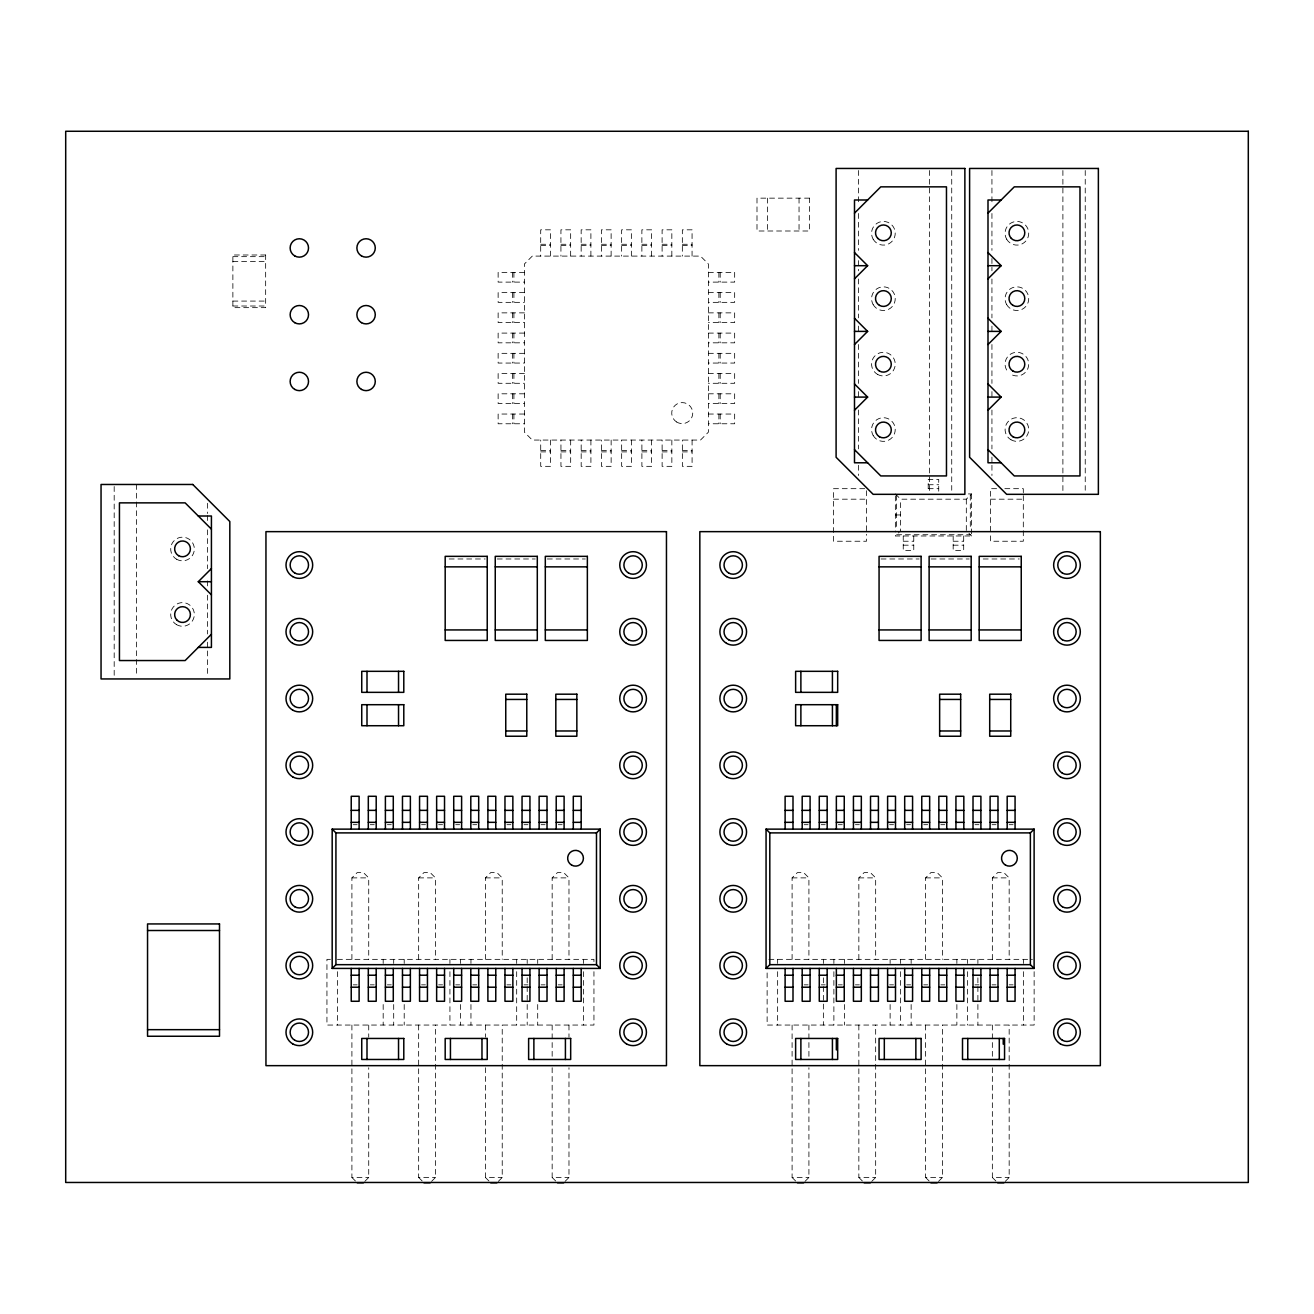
<?xml version="1.0" encoding="UTF-8"?>
<svg xmlns="http://www.w3.org/2000/svg" width="1314" height="1314" viewBox="0 0 1314 1314"><rect width="100%" height="100%" fill="white"/><g stroke="black" fill="none" stroke-linecap="round" stroke-linejoin="round"><path stroke-width="0.75" stroke-dasharray="5 3.75" d="M351.906 959.351L351.906 877.883L357.162 872.627L363.469 872.627L368.725 877.883L368.725 959.351M418.657 959.351L418.657 877.883L423.913 872.627L430.22 872.627L435.476 877.883L435.476 959.351M485.408 959.351L485.408 877.883L490.664 872.627L496.971 872.627L502.227 877.883L502.227 959.351M552.159 959.351L552.159 877.883L557.415 872.627L563.722 872.627L568.978 877.883L568.978 959.351M895.36 493.933L900.616 499.189L966.316 499.189L971.572 493.933L967.465 493.933M364.783 1181.417L368.725 1177.475L368.725 1067.724M431.534 1181.417L435.476 1177.475L435.476 1025.051M792.096 959.351L792.096 877.883L797.352 872.627L803.659 872.627L808.915 877.883L808.915 959.351M498.285 1181.417L502.227 1177.475L502.227 1025.051M858.847 959.351L858.847 877.883L864.103 872.627L870.41 872.627L875.666 877.883L875.666 959.351M565.036 1181.417L568.978 1177.475L568.978 1067.724M925.598 959.351L925.598 877.883L930.854 872.627L937.161 872.627L942.417 877.883L942.417 959.351M992.349 959.351L992.349 877.883L997.605 872.627L1003.912 872.627L1009.168 877.883L1009.168 959.351M804.973 1181.417L808.915 1177.475L808.915 1067.724M871.724 1181.417L875.666 1177.475L875.666 1025.051M938.475 1181.417L942.417 1177.475L942.417 1025.051M1005.226 1181.417L1009.168 1177.475L1009.168 1025.051M540.695 244.273L550.418 244.273M560.93 244.273L570.654 244.273M581.166 244.273L590.889 244.273M601.401 244.273L611.125 244.273M621.637 244.273L631.361 244.273M641.873 244.273L651.596 244.273M662.108 244.273L671.832 244.273M682.344 244.273L692.067 244.273M540.695 245.587L550.418 245.587M560.93 245.587L570.654 245.587M581.166 245.587L590.889 245.587M601.401 245.587L611.125 245.587M621.637 245.587L631.361 245.587M641.873 245.587L651.596 245.587M662.108 245.587L671.832 245.587M682.344 245.587L692.067 245.587M232.874 256.657L265.658 256.657M232.874 261.585L265.658 261.585M524.417 272.392L498.137 272.392L498.137 282.116L524.417 282.116M708.377 272.392L734.657 272.392L734.657 282.116L708.377 282.116M524.417 292.628L498.137 292.628L498.137 302.351L524.417 302.351M708.377 292.628L734.657 292.628L734.657 302.351L708.377 302.351M232.874 301.087L265.658 301.087M232.874 306.014L265.658 306.014M524.417 312.863L498.137 312.863L498.137 322.587L524.417 322.587M708.377 312.863L734.657 312.863L734.657 322.587L708.377 322.587M524.417 333.099L498.137 333.099L498.137 342.823L524.417 342.823M708.377 333.099L734.657 333.099L734.657 342.823L708.377 342.823M524.417 353.335L498.137 353.335L498.137 363.058L524.417 363.058M708.377 353.335L734.657 353.335L734.657 363.058L708.377 363.058M524.417 373.57L498.137 373.57L498.137 383.294L524.417 383.294M708.377 373.57L734.657 373.57L734.657 383.294L708.377 383.294M524.417 393.806L498.137 393.806L498.137 403.529L524.417 403.529M708.377 393.806L734.657 393.806L734.657 403.529L708.377 403.529M524.417 414.041L498.137 414.041L498.137 423.765L524.417 423.765M708.377 414.041L734.657 414.041L734.657 423.765L708.377 423.765M540.711 450.571L550.435 450.571M560.947 450.571L570.67 450.571M581.182 450.571L590.906 450.571M601.418 450.571L611.141 450.571M621.653 450.571L631.377 450.571M641.889 450.571L651.613 450.571M662.125 450.571L671.848 450.571M682.36 450.571L692.084 450.571M540.711 451.885L550.435 451.885M560.947 451.885L570.67 451.885M581.182 451.885L590.906 451.885M601.418 451.885L611.141 451.885M621.653 451.885L631.377 451.885M641.889 451.885L651.613 451.885M662.125 451.885L671.848 451.885M682.36 451.885L692.084 451.885M928.21 484.735L938.722 484.735M928.21 488.677L938.722 488.677M996.62 488.677L990.46 488.677L990.46 530.725M1004.832 488.677L1023.31 488.677L1023.31 493.933M833.602 499.189L866.452 499.189M990.46 499.189L1023.31 499.189M895.36 514.957L900.616 514.957M896.624 534.732L970.307 534.732M971.572 493.933L971.572 535.981L895.36 535.981L900.616 530.725L900.616 499.189M903.244 541.237L913.756 541.237M953.176 541.237L963.688 541.237M903.244 545.179L913.756 545.179M953.176 545.179L963.688 545.179M449.191 558.976L485.227 558.976M497.25 558.976L535.291 558.976M547.314 558.976L585.354 558.976M881.07 558.976L919.11 558.976M931.133 558.976L969.174 558.976M983.201 558.976L1019.237 558.976M353.203 824.699L357.145 824.699M370.285 824.699L374.227 824.699M387.367 824.699L391.309 824.699M421.531 824.699L425.473 824.699M438.613 824.699L442.555 824.699M455.695 824.699L459.637 824.699M472.777 824.699L476.719 824.699M506.941 824.699L510.883 824.699M524.023 824.699L527.965 824.699M541.105 824.699L545.047 824.699M558.187 824.699L562.129 824.699M804.168 824.699L808.11 824.699M821.25 824.699L825.192 824.699M838.332 824.699L842.274 824.699M855.414 824.699L859.356 824.699M889.578 824.699L893.52 824.699M906.66 824.699L910.602 824.699M923.742 824.699L927.684 824.699M940.824 824.699L944.766 824.699M974.988 824.699L978.93 824.699M992.07 824.699L996.012 824.699M1009.152 824.699L1013.094 824.699M351.906 877.883L368.725 877.883M418.657 877.883L435.476 877.883M485.408 877.883L502.227 877.883M552.159 877.883L568.978 877.883M792.096 877.883L808.915 877.883M858.847 877.883L875.666 877.883M925.598 877.883L942.417 877.883M992.349 877.883L1009.168 877.883M330.438 959.351L326.94 959.351L326.94 1025.051L593.944 1025.051L593.944 971.67M337.452 959.351L593.944 959.351L593.944 963.458M768.871 959.351L1032.377 959.351M353.203 984.843L357.145 984.843M370.285 984.843L374.227 984.843M387.367 984.843L391.309 984.843M421.531 984.843L425.473 984.843M438.613 984.843L442.555 984.843M455.695 984.843L459.637 984.843M472.777 984.843L476.719 984.843M506.941 984.843L510.883 984.843M524.023 984.843L527.965 984.843M541.105 984.843L545.047 984.843M558.187 984.843L562.129 984.843M804.168 984.843L808.11 984.843M821.25 984.843L825.192 984.843M838.332 984.843L842.274 984.843M855.414 984.843L859.356 984.843M889.578 984.843L893.52 984.843M906.66 984.843L910.602 984.843M923.742 984.843L927.684 984.843M940.824 984.843L944.766 984.843M974.988 984.843L978.93 984.843M992.07 984.843L996.012 984.843M1009.152 984.843L1013.094 984.843M351.906 1025.051L351.906 1177.475L368.725 1177.475M418.657 1025.051L418.657 1177.475L435.476 1177.475M485.408 1067.724L485.408 1177.475L502.227 1177.475M552.159 1067.724L552.159 1177.475L568.978 1177.475M792.096 1025.051L792.096 1177.475L808.915 1177.475M858.847 1025.051L858.847 1177.475L875.666 1177.475M925.598 1025.051L925.598 1177.475L942.417 1177.475M992.349 1067.724L992.349 1177.475L1009.168 1177.475M968.944 533.353L971.572 535.981M992.349 1177.475L996.291 1181.417M925.598 1177.475L929.54 1181.417M858.847 1177.475L862.789 1181.417M792.096 1177.475L796.038 1181.417M552.159 1177.475L556.101 1181.417M485.408 1177.475L489.35 1181.417M418.657 1177.475L422.599 1181.417M351.906 1177.475L355.848 1181.417M1085.233 170.508L1085.233 490.237M1062.895 170.508L1062.895 494.327M1034.134 971.67L1034.134 1025.051L767.13 1025.051L767.13 971.67M1023.622 959.351L1023.622 963.458M1023.622 971.67L1023.622 1025.051M1023.31 495.69L1023.31 528.754M1023.31 530.725L1023.31 541.237L990.46 541.237L990.46 534.24M992.349 1025.051L992.349 1057.556M991.939 170.508L991.939 205.312M991.939 213.492L991.939 250.35M991.939 258.53L991.939 270.815M991.939 278.995L991.939 317.889M991.939 326.086L991.939 332.228M991.939 344.514L991.939 383.409M991.939 391.588L991.939 397.731M991.939 410.017L991.939 448.912M991.939 457.091L991.939 463.234M991.939 465.287L991.939 475.52M977.895 959.351L977.895 963.458M977.895 977.83L977.895 1002.467M977.895 1004.52L977.895 1025.051M970.307 495.197L970.307 528.803M967.383 959.351L967.383 963.458M967.383 971.67L967.383 1025.051M966.316 499.189L966.316 530.725M963.688 535.981L963.688 550.435L953.176 550.435L953.176 535.981M956.871 959.351L956.871 963.458M956.871 1004.52L956.871 1025.051M951.73 170.508L951.73 490.237M938.722 491.19L938.722 479.479L928.21 479.479L928.21 491.19M929.392 170.508L929.392 494.327M913.756 535.981L913.756 550.435L903.244 550.435L903.244 535.981M911.144 959.351L911.144 963.458M911.144 1004.52L911.144 1025.051M900.632 959.351L900.632 963.458M900.632 971.67L900.632 1025.051M896.624 495.197L896.624 528.803M895.36 495.936L895.36 531.989M890.12 959.351L890.12 963.458M890.12 1004.52L890.12 1025.051M866.452 530.725L866.452 488.677L833.602 488.677L833.602 541.237L866.452 541.237L866.452 534.24M858.436 170.508L858.436 205.312M858.436 213.492L858.436 250.35M858.436 260.583L858.436 270.815M858.436 278.995L858.436 317.889M858.436 326.086L858.436 332.228M858.436 344.514L858.436 383.409M858.436 391.588L858.436 397.731M858.436 410.017L858.436 448.912M858.436 465.287L858.436 475.52M844.393 959.351L844.393 963.458M844.393 1004.52L844.393 1025.051M833.881 959.351L833.881 963.458M833.881 971.67L833.881 1025.051M823.369 959.351L823.369 963.458M823.369 977.83L823.369 1025.051M808.915 1025.051L808.915 1057.556M799.043 198.151L799.043 231.001M777.642 959.351L777.642 963.458M777.642 971.67L777.642 1025.051M767.507 198.151L767.507 231.001M720.203 272.392L720.203 282.116M720.203 292.628L720.203 302.351M720.203 312.863L720.203 322.587M720.203 333.099L720.203 342.823M720.203 353.335L720.203 363.058M720.203 373.57L720.203 383.294M720.203 393.806L720.203 403.529M720.203 414.041L720.203 423.765M718.889 272.392L718.889 282.116M718.889 292.628L718.889 302.351M718.889 312.863L718.889 322.587M718.889 333.099L718.889 342.823M718.889 353.335L718.889 363.058M718.889 373.57L718.889 383.294M718.889 393.806L718.889 403.529M718.889 414.041L718.889 423.765M692.067 256.099L692.067 229.819L682.344 229.819L682.344 256.099M692.084 440.059L692.084 466.339L682.36 466.339L682.36 440.059M671.832 256.099L671.832 229.819L662.108 229.819L662.108 256.099M671.848 440.059L671.848 466.339L662.125 466.339L662.125 440.059M651.596 256.099L651.596 229.819L641.873 229.819L641.873 256.099M651.613 440.059L651.613 466.339L641.889 466.339L641.889 440.059M631.361 256.099L631.361 229.819L621.637 229.819L621.637 256.099M631.377 440.059L631.377 466.339L621.653 466.339L621.653 440.059M611.125 256.099L611.125 229.819L601.401 229.819L601.401 256.099M611.141 440.059L611.141 466.339L601.418 466.339L601.418 440.059M590.889 256.099L590.889 229.819L581.166 229.819L581.166 256.099M590.906 440.059L590.906 466.339L581.182 466.339L581.182 440.059M583.432 959.351L583.432 963.458M583.432 971.67L583.432 1025.051M570.67 440.059L570.67 466.339L560.947 466.339L560.947 440.059M570.654 256.099L570.654 229.819L560.93 229.819L560.93 256.099M568.978 1025.051L568.978 1037.239M552.159 1025.051L552.159 1057.556M550.435 440.059L550.435 466.339L540.711 466.339L540.711 440.059M550.418 256.099L550.418 229.819L540.695 229.819L540.695 256.099M537.705 959.351L537.705 963.458M537.705 1004.52L537.705 1025.051M527.193 959.351L527.193 963.458M527.193 977.83L527.193 1002.467M527.193 1004.52L527.193 1025.051M516.681 959.351L516.681 963.458M516.681 971.67L516.681 1025.051M513.905 272.392L513.905 282.116M513.905 292.628L513.905 302.351M513.905 312.863L513.905 322.587M513.905 333.099L513.905 342.823M513.905 353.335L513.905 363.058M513.905 373.57L513.905 383.294M513.905 393.806L513.905 403.529M513.905 414.041L513.905 423.765M512.591 272.392L512.591 282.116M512.591 292.628L512.591 302.351M512.591 312.863L512.591 322.587M512.591 333.099L512.591 342.823M512.591 353.335L512.591 363.058M512.591 373.57L512.591 383.294M512.591 393.806L512.591 403.529M512.591 414.041L512.591 423.765M485.408 1025.051L485.408 1037.239M470.954 959.351L470.954 963.458M470.954 1004.52L470.954 1025.051M460.442 959.351L460.442 963.458M460.442 1004.52L460.442 1025.051M449.93 959.351L449.93 963.458M449.93 971.67L449.93 1025.051M404.203 959.351L404.203 963.458M404.203 1004.52L404.203 1025.051M393.691 959.351L393.691 963.458M393.691 1004.52L393.691 1025.051M383.179 959.351L383.179 963.458M383.179 1004.52L383.179 1025.051M368.725 1025.051L368.725 1037.239M337.452 971.67L337.452 1025.051M207.481 503.278L207.481 513.495M207.481 515.531L207.481 521.658M207.481 529.838L207.481 568.65M207.481 580.903L207.481 587.029M207.481 595.209L207.481 634.005M207.481 642.185L207.481 676.907M136.525 484.472L136.525 676.907M114.187 486.525L114.187 676.907M1006.655 370.022A11.826 11.826 0 0 1 1014.851 352.464A11.826 11.826 0 0 1 1028.55 366.163A11.826 11.826 0 0 1 1010.992 374.359M532.301 256.099L524.417 263.983L524.417 432.175L532.301 440.059L700.493 440.059L708.377 432.175L708.377 263.983L700.493 256.099L532.301 256.099M809.555 198.151L756.995 198.151L756.995 231.001L809.555 231.001L809.555 198.151M265.658 254.998L232.874 254.998L232.874 307.657L265.658 307.657L265.658 254.998M1006.655 304.585A11.826 11.826 0 0 0 1027.154 304.585A11.826 11.826 0 0 0 1016.905 286.846A11.826 11.826 0 0 0 1006.655 304.585M877.489 374.359A11.826 11.826 0 0 0 895.228 364.109A11.826 11.826 0 0 0 877.489 353.877A11.826 11.826 0 0 0 877.489 374.359M873.153 435.443A11.826 11.826 0 0 0 893.651 435.443A11.826 11.826 0 0 0 883.402 417.704A11.826 11.826 0 0 0 873.153 435.443M873.153 304.585A11.826 11.826 0 0 0 893.651 304.585A11.826 11.826 0 0 0 883.402 286.846A11.826 11.826 0 0 0 873.153 304.585M873.153 239.181A11.826 11.826 0 0 0 893.651 239.181A11.826 11.826 0 0 0 883.402 221.442A11.826 11.826 0 0 0 873.153 239.181M176.602 559.238A11.826 11.826 0 0 0 194.341 548.989A11.826 11.826 0 0 0 176.602 538.756A11.826 11.826 0 0 0 176.602 559.238M176.602 624.676A11.826 11.826 0 0 0 194.341 614.426A11.826 11.826 0 0 0 176.602 604.194A11.826 11.826 0 0 0 176.602 624.676M1010.992 439.763A11.826 11.826 0 0 0 1028.731 429.53A11.826 11.826 0 0 0 1010.992 419.281A11.826 11.826 0 0 0 1010.992 439.763M1006.655 239.181A11.826 11.826 0 0 0 1027.154 239.181A11.826 11.826 0 0 0 1016.905 221.442A11.826 11.826 0 0 0 1006.655 239.181M676.595 421.975A10.512 10.512 0 0 0 692.724 413.532A10.512 10.512 0 0 0 677.351 403.792A10.512 10.512 0 0 0 676.595 421.975"/><path stroke-width="1.5" d="M211.423 594.848L198.283 581.708L211.423 568.568M211.423 634.268L185.143 660.548L119.443 660.548L119.443 502.868L185.143 502.868L211.423 529.148M854.494 213.131L880.774 186.851L946.474 186.851L946.474 475.931L880.774 475.931L854.494 449.651M854.494 278.831L867.634 265.691L854.494 252.551M854.494 344.531L867.634 331.391L854.494 318.251M987.997 213.131L1014.277 186.851L1079.977 186.851L1079.977 475.931L1014.277 475.931L987.997 449.651M854.494 410.231L867.634 397.091L854.494 383.951M987.997 278.831L1001.137 265.691L987.997 252.551M332.179 968.418L335.924 964.673L596.49 964.673L600.235 968.418L600.235 829.134L332.179 829.134L332.179 968.418L600.235 968.418M987.997 344.531L1001.137 331.391L987.997 318.251M987.997 410.231L1001.137 397.091L987.997 383.951M332.179 829.134L335.924 832.895L596.49 832.895L600.235 829.134M766.062 968.418L769.807 964.673L1030.373 964.673L1034.118 968.418L1034.118 829.134L766.062 829.134L766.062 968.418L1034.118 968.418M766.062 829.134L769.807 832.895L1030.373 832.895L1034.118 829.134M867.634 199.991L854.494 199.991L854.494 462.791L867.634 462.791M1001.137 199.991L987.997 199.991L987.997 462.791L1001.137 462.791M854.494 265.691L867.634 265.691M987.997 265.691L1001.137 265.691M854.494 331.391L867.634 331.391M987.997 331.391L1001.137 331.391M854.494 397.091L867.634 397.091M987.997 397.091L1001.137 397.091M198.283 516.008L211.423 516.008L211.423 647.408L198.283 647.408M445.183 566.86L487.231 566.86M495.247 566.86L537.295 566.86M545.31 566.86L587.358 566.86M879.066 566.86L921.114 566.86M929.129 566.86L971.177 566.86M979.193 566.86L1021.241 566.86M198.283 581.708L211.423 581.708M445.183 629.932L487.231 629.932M495.247 629.932L537.295 629.932M545.31 629.932L587.358 629.932M879.066 629.932L921.114 629.932M929.129 629.932L971.177 629.932M979.193 629.932L1021.241 629.932M505.759 699.442L526.783 699.442M555.822 699.442L576.846 699.442M939.641 699.442L960.665 699.442M989.705 699.442L1010.729 699.442M505.759 730.978L526.783 730.978M555.822 730.978L576.846 730.978M939.641 730.978L960.665 730.978M989.705 730.978L1010.729 730.978M351.232 810.36L359.116 810.36M368.314 810.36L376.198 810.36M385.396 810.36L393.28 810.36M402.478 810.36L410.362 810.36M419.56 810.36L427.444 810.36M436.642 810.36L444.526 810.36M453.724 810.36L461.608 810.36M470.806 810.36L478.69 810.36M487.888 810.36L495.772 810.36M504.97 810.36L512.854 810.36M522.052 810.36L529.936 810.36M539.134 810.36L547.018 810.36M556.216 810.36L564.1 810.36M573.298 810.36L581.182 810.36M785.115 810.36L792.999 810.36M802.197 810.36L810.081 810.36M819.279 810.36L827.163 810.36M836.361 810.36L844.245 810.36M853.443 810.36L861.327 810.36M870.525 810.36L878.409 810.36M887.607 810.36L895.491 810.36M904.689 810.36L912.573 810.36M921.771 810.36L929.655 810.36M938.853 810.36L946.737 810.36M955.935 810.36L963.819 810.36M973.017 810.36L980.901 810.36M990.099 810.36L997.983 810.36M1007.181 810.36L1015.065 810.36M351.232 822.334L359.116 822.334M368.314 822.334L376.198 822.334M385.396 822.334L393.28 822.334M402.478 822.334L410.362 822.334M419.56 822.334L427.444 822.334M436.642 822.334L444.526 822.334M453.724 822.334L461.608 822.334M470.806 822.334L478.69 822.334M487.888 822.334L495.772 822.334M504.97 822.334L512.854 822.334M522.052 822.334L529.936 822.334M539.134 822.334L547.018 822.334M556.216 822.334L564.1 822.334M573.298 822.334L581.182 822.334M785.115 822.334L792.999 822.334M802.197 822.334L810.081 822.334M819.279 822.334L827.163 822.334M836.361 822.334L844.245 822.334M853.443 822.334L861.327 822.334M870.525 822.334L878.409 822.334M887.607 822.334L895.491 822.334M904.689 822.334L912.573 822.334M921.771 822.334L929.655 822.334M938.853 822.334L946.737 822.334M955.935 822.334L963.819 822.334M973.017 822.334L980.901 822.334M990.099 822.334L997.983 822.334M1007.181 822.334L1015.065 822.334M147.546 930.509L219.504 930.509M351.232 975.218L359.116 975.218M368.314 975.218L376.198 975.218M385.396 975.218L393.28 975.218M402.478 975.218L410.362 975.218M419.56 975.218L427.444 975.218M436.642 975.218L444.526 975.218M453.724 975.218L461.608 975.218M470.806 975.218L478.69 975.218M487.888 975.218L495.772 975.218M504.97 975.218L512.854 975.218M522.052 975.218L529.936 975.218M539.134 975.218L547.018 975.218M556.216 975.218L564.1 975.218M573.298 975.218L581.182 975.218M785.115 975.218L792.999 975.218M802.197 975.218L810.081 975.218M819.279 975.218L827.163 975.218M836.361 975.218L844.245 975.218M853.443 975.218L861.327 975.218M870.525 975.218L878.409 975.218M887.607 975.218L895.491 975.218M904.689 975.218L912.573 975.218M921.771 975.218L929.655 975.218M938.853 975.218L946.737 975.218M955.935 975.218L963.819 975.218M973.017 975.218L980.901 975.218M990.099 975.218L997.983 975.218M1007.181 975.218L1015.065 975.218M351.232 987.208L359.116 987.208M368.314 987.208L376.198 987.208M385.396 987.208L393.28 987.208M402.478 987.208L410.362 987.208M419.56 987.208L427.444 987.208M436.642 987.208L444.526 987.208M453.724 987.208L461.608 987.208M470.806 987.208L478.69 987.208M487.888 987.208L495.772 987.208M504.97 987.208L512.854 987.208M522.052 987.208L529.936 987.208M539.134 987.208L547.018 987.208M556.216 987.208L564.1 987.208M573.298 987.208L581.182 987.208M785.115 987.208L792.999 987.208M802.197 987.208L810.081 987.208M819.279 987.208L827.163 987.208M836.361 987.208L844.245 987.208M853.443 987.208L861.327 987.208M870.525 987.208L878.409 987.208M887.607 987.208L895.491 987.208M904.689 987.208L912.573 987.208M921.771 987.208L929.655 987.208M938.853 987.208L946.737 987.208M955.935 987.208L963.819 987.208M973.017 987.208L980.901 987.208M990.099 987.208L997.983 987.208M1007.181 987.208L1015.065 987.208M147.546 1029.667L219.504 1029.667M357.162 1182.731L363.469 1182.731M423.913 1182.731L430.22 1182.731M490.664 1182.731L496.971 1182.731M557.415 1182.731L563.722 1182.731M797.352 1182.731L803.659 1182.731M864.103 1182.731L870.41 1182.731M930.854 1182.731L937.161 1182.731M997.605 1182.731L1003.912 1182.731M1030.373 832.895L1030.373 964.673M1015.065 829.134L1015.065 796.284L1007.181 796.284L1007.181 829.134M1015.065 968.418L1015.065 1001.268L1007.181 1001.268L1007.181 968.418M1003.239 1038.454L1003.239 1044.203M999.297 1038.454L999.297 1059.478M997.983 829.134L997.983 796.284L990.099 796.284L990.099 829.134M997.983 968.418L997.983 1001.268L990.099 1001.268L990.099 968.418M980.901 829.134L980.901 796.284L973.017 796.284L973.017 829.134M980.901 968.418L980.901 1001.268L973.017 1001.268L973.017 968.418M967.761 1038.454L967.761 1059.478M963.819 829.134L963.819 796.284L955.935 796.284L955.935 829.134M963.819 968.418L963.819 1001.268L955.935 1001.268L955.935 968.418M946.737 829.134L946.737 796.284L938.853 796.284L938.853 829.134M946.737 968.418L946.737 1001.268L938.853 1001.268L938.853 968.418M929.655 829.134L929.655 796.284L921.771 796.284L921.771 829.134M929.655 968.418L929.655 1001.268L921.771 1001.268L921.771 968.418M915.858 1038.454L915.858 1059.478M912.573 829.134L912.573 796.284L904.689 796.284L904.689 829.134M912.573 968.418L912.573 1001.268L904.689 1001.268L904.689 968.418M895.491 829.134L895.491 796.284L887.607 796.284L887.607 829.134M895.491 968.418L895.491 1001.268L887.607 1001.268L887.607 968.418M884.322 1038.454L884.322 1059.478M878.409 829.134L878.409 796.284L870.525 796.284L870.525 829.134M878.409 968.418L878.409 1001.268L870.525 1001.268L870.525 968.418M861.327 829.134L861.327 796.284L853.443 796.284L853.443 829.134M861.327 968.418L861.327 1001.268L853.443 1001.268L853.443 968.418M844.245 829.134L844.245 796.284L836.361 796.284L836.361 829.134M844.245 968.418L844.245 1001.268L836.361 1001.268L836.361 968.418M836.361 704.698L836.361 725.722M836.361 1038.454L836.361 1049.935M832.419 671.323L832.419 692.347M832.419 704.698L832.419 725.722M832.419 1038.454L832.419 1059.478M827.163 829.134L827.163 796.284L819.279 796.284L819.279 829.134M827.163 968.418L827.163 1001.268L819.279 1001.268L819.279 968.418M810.081 829.134L810.081 796.284L802.197 796.284L802.197 829.134M810.081 968.418L810.081 1001.268L802.197 1001.268L802.197 968.418M800.883 671.323L800.883 692.347M800.883 704.698L800.883 725.722M800.883 1038.454L800.883 1059.478M792.999 829.134L792.999 796.284L785.115 796.284L785.115 829.134M792.999 968.418L792.999 1001.268L785.115 1001.268L785.115 968.418M769.807 832.895L769.807 964.673M596.49 832.895L596.49 964.673M581.182 829.134L581.182 796.284L573.298 796.284L573.298 829.134M581.182 968.418L581.182 1001.268L573.298 1001.268L573.298 968.418M565.414 1038.454L565.414 1059.478M564.1 829.134L564.1 796.284L556.216 796.284L556.216 829.134M564.1 968.418L564.1 1001.268L556.216 1001.268L556.216 968.418M547.018 829.134L547.018 796.284L539.134 796.284L539.134 829.134M547.018 968.418L547.018 1001.268L539.134 1001.268L539.134 968.418M533.878 1038.454L533.878 1059.478M529.936 829.134L529.936 796.284L522.052 796.284L522.052 829.134M529.936 968.418L529.936 1001.268L522.052 1001.268L522.052 968.418M512.854 829.134L512.854 796.284L504.97 796.284L504.97 829.134M512.854 968.418L512.854 1001.268L504.97 1001.268L504.97 968.418M495.772 829.134L495.772 796.284L487.888 796.284L487.888 829.134M495.772 968.418L495.772 1001.268L487.888 1001.268L487.888 968.418M481.975 1038.454L481.975 1059.478M478.69 829.134L478.69 796.284L470.806 796.284L470.806 829.134M478.69 968.418L478.69 1001.268L470.806 1001.268L470.806 968.418M461.608 829.134L461.608 796.284L453.724 796.284L453.724 829.134M461.608 968.418L461.608 1001.268L453.724 1001.268L453.724 968.418M450.439 1038.454L450.439 1059.478M444.526 829.134L444.526 796.284L436.642 796.284L436.642 829.134M444.526 968.418L444.526 1001.268L436.642 1001.268L436.642 968.418M427.444 829.134L427.444 796.284L419.56 796.284L419.56 829.134M427.444 968.418L427.444 1001.268L419.56 1001.268L419.56 968.418M410.362 829.134L410.362 796.284L402.478 796.284L402.478 829.134M410.362 968.418L410.362 1001.268L402.478 1001.268L402.478 968.418M398.536 671.323L398.536 692.347M398.536 704.698L398.536 725.722M398.536 1038.454L398.536 1059.478M393.28 829.134L393.28 796.284L385.396 796.284L385.396 829.134M393.28 968.418L393.28 1001.268L385.396 1001.268L385.396 968.418M376.198 829.134L376.198 796.284L368.314 796.284L368.314 829.134M376.198 968.418L376.198 1001.268L368.314 1001.268L368.314 968.418M367 671.323L367 692.347M367 704.698L367 725.722M367 1038.454L367 1059.478M359.116 829.134L359.116 796.284L351.232 796.284L351.232 829.134M359.116 968.418L359.116 1001.268L351.232 1001.268L351.232 968.418M335.924 832.895L335.924 964.673M1248.3 131.269L65.7 131.269L65.7 1182.469L1248.3 1182.469L1248.3 131.269M964.87 168.455L836.098 168.455L836.098 457.272L873.153 494.327L964.87 494.327L964.87 168.455M1098.373 168.455L969.601 168.455L969.601 457.272L1006.655 494.327L1098.373 494.327L1098.373 168.455M192.764 484.472L101.047 484.472L101.047 678.944L229.819 678.944L229.819 521.527L192.764 484.472M666.461 531.644L265.954 531.644L265.954 1065.654L666.461 1065.654L666.461 531.644M1100.344 531.644L699.836 531.644L699.836 1065.654L1100.344 1065.654L1100.344 531.644M487.231 556.348L445.183 556.348L445.183 640.444L487.231 640.444L487.231 556.348M537.295 556.348L495.247 556.348L495.247 640.444L537.295 640.444L537.295 556.348M587.358 556.348L545.31 556.348L545.31 640.444L587.358 640.444L587.358 556.348M921.114 556.348L879.066 556.348L879.066 640.444L921.114 640.444L921.114 556.348M971.177 556.348L929.129 556.348L929.129 640.444L971.177 640.444L971.177 556.348M1021.241 556.348L979.193 556.348L979.193 640.444L1021.241 640.444L1021.241 556.348M403.792 671.323L361.744 671.323L361.744 692.347L403.792 692.347L403.792 671.323M837.675 671.323L795.627 671.323L795.627 692.347L837.675 692.347L837.675 671.323M526.783 694.186L505.759 694.186L505.759 736.234L526.783 736.234L526.783 694.186M576.846 694.186L555.822 694.186L555.822 736.234L576.846 736.234L576.846 694.186M960.665 694.186L939.641 694.186L939.641 736.234L960.665 736.234L960.665 694.186M1010.729 694.186L989.705 694.186L989.705 736.234L1010.729 736.234L1010.729 694.186M403.792 704.698L361.744 704.698L361.744 725.722L403.792 725.722L403.792 704.698M837.675 704.698L795.627 704.698L795.627 725.722L837.675 725.722L837.675 704.698M219.504 923.939L147.546 923.939L147.546 1036.253L219.504 1036.253L219.504 923.939M403.792 1038.454L361.744 1038.454L361.744 1059.478L403.792 1059.478L403.792 1038.454M487.231 1038.454L445.183 1038.454L445.183 1059.478L487.231 1059.478L487.231 1038.454M570.67 1038.454L528.622 1038.454L528.622 1059.478L570.67 1059.478L570.67 1038.454M837.675 1038.454L795.627 1038.454L795.627 1059.478L837.675 1059.478L837.675 1038.454M921.114 1038.454L879.066 1038.454L879.066 1059.478L921.114 1059.478L921.114 1038.454M1004.553 1038.454L962.505 1038.454L962.505 1059.478L1004.553 1059.478L1004.553 1038.454M728.613 572.986A9.198 9.198 0 0 0 742.41 565.02A9.198 9.198 0 0 0 728.613 557.054A9.198 9.198 0 0 0 728.613 572.986M728.613 839.991A9.198 9.198 0 0 0 742.41 832.025A9.198 9.198 0 0 0 728.613 824.059A9.198 9.198 0 0 0 728.613 839.991M728.613 773.24A9.198 9.198 0 0 0 742.41 765.274A9.198 9.198 0 0 0 728.613 757.307A9.198 9.198 0 0 0 728.613 773.24M728.613 1040.245A9.198 9.198 0 0 0 742.41 1032.278A9.198 9.198 0 0 0 728.613 1024.312A9.198 9.198 0 0 0 728.613 1040.245M728.613 906.742A9.198 9.198 0 0 0 742.41 898.776A9.198 9.198 0 0 0 728.613 890.81A9.198 9.198 0 0 0 728.613 906.742M728.613 973.493A9.198 9.198 0 0 0 742.41 965.527A9.198 9.198 0 0 0 728.613 957.561A9.198 9.198 0 0 0 728.613 973.493M294.73 255.918A9.198 9.198 0 0 0 308.527 247.952A9.198 9.198 0 0 0 294.73 239.986A9.198 9.198 0 0 0 294.73 255.918M361.481 255.918A9.198 9.198 0 0 0 375.278 247.952A9.198 9.198 0 0 0 361.481 239.986A9.198 9.198 0 0 0 361.481 255.918M294.73 322.669A9.198 9.198 0 0 0 308.527 314.703A9.198 9.198 0 0 0 294.73 306.737A9.198 9.198 0 0 0 294.73 322.669M361.481 322.669A9.198 9.198 0 0 0 375.278 314.703A9.198 9.198 0 0 0 361.481 306.737A9.198 9.198 0 0 0 361.481 322.669M294.73 389.42A9.198 9.198 0 0 0 308.527 381.454A9.198 9.198 0 0 0 294.73 373.488A9.198 9.198 0 0 0 294.73 389.42M361.481 389.42A9.198 9.198 0 0 0 375.278 381.454A9.198 9.198 0 0 0 361.481 373.488A9.198 9.198 0 0 0 361.481 389.42M628.486 1040.245A9.198 9.198 0 0 0 642.283 1032.278A9.198 9.198 0 0 0 628.486 1024.312A9.198 9.198 0 0 0 628.486 1040.245M628.486 973.493A9.198 9.198 0 0 0 642.283 965.527A9.198 9.198 0 0 0 628.486 957.561A9.198 9.198 0 0 0 628.486 973.493M628.486 906.742A9.198 9.198 0 0 0 642.283 898.776A9.198 9.198 0 0 0 628.486 890.81A9.198 9.198 0 0 0 628.486 906.742M628.486 839.991A9.198 9.198 0 0 0 642.283 832.025A9.198 9.198 0 0 0 628.486 824.059A9.198 9.198 0 0 0 628.486 839.991M628.486 773.24A9.198 9.198 0 0 0 642.283 765.274A9.198 9.198 0 0 0 628.486 757.307A9.198 9.198 0 0 0 628.486 773.24M628.486 706.489A9.198 9.198 0 0 0 642.283 698.522A9.198 9.198 0 0 0 628.486 690.556A9.198 9.198 0 0 0 628.486 706.489M628.486 639.737A9.198 9.198 0 0 0 642.283 631.771A9.198 9.198 0 0 0 628.486 623.805A9.198 9.198 0 0 0 628.486 639.737M628.486 572.986A9.198 9.198 0 0 0 642.283 565.02A9.198 9.198 0 0 0 628.486 557.054A9.198 9.198 0 0 0 628.486 572.986M294.73 572.986A9.198 9.198 0 0 0 308.527 565.02A9.198 9.198 0 0 0 294.73 557.054A9.198 9.198 0 0 0 294.73 572.986M294.73 639.737A9.198 9.198 0 0 0 308.527 631.771A9.198 9.198 0 0 0 294.73 623.805A9.198 9.198 0 0 0 294.73 639.737M294.73 706.489A9.198 9.198 0 0 0 308.527 698.522A9.198 9.198 0 0 0 294.73 690.556A9.198 9.198 0 0 0 294.73 706.489M294.73 773.24A9.198 9.198 0 0 0 308.527 765.274A9.198 9.198 0 0 0 294.73 757.307A9.198 9.198 0 0 0 294.73 773.24M294.73 839.991A9.198 9.198 0 0 0 308.527 832.025A9.198 9.198 0 0 0 294.73 824.059A9.198 9.198 0 0 0 294.73 839.991M294.73 906.742A9.198 9.198 0 0 0 308.527 898.776A9.198 9.198 0 0 0 294.73 890.81A9.198 9.198 0 0 0 294.73 906.742M294.73 973.493A9.198 9.198 0 0 0 308.527 965.527A9.198 9.198 0 0 0 294.73 957.561A9.198 9.198 0 0 0 294.73 973.493M294.73 1040.245A9.198 9.198 0 0 0 308.527 1032.278A9.198 9.198 0 0 0 294.73 1024.312A9.198 9.198 0 0 0 294.73 1040.245M1062.369 1040.245A9.198 9.198 0 0 0 1076.166 1032.278A9.198 9.198 0 0 0 1062.369 1024.312A9.198 9.198 0 0 0 1062.369 1040.245M1062.369 973.493A9.198 9.198 0 0 0 1076.166 965.527A9.198 9.198 0 0 0 1062.369 957.561A9.198 9.198 0 0 0 1062.369 973.493M1062.369 906.742A9.198 9.198 0 0 0 1076.166 898.776A9.198 9.198 0 0 0 1062.369 890.81A9.198 9.198 0 0 0 1062.369 906.742M1062.369 839.991A9.198 9.198 0 0 0 1076.166 832.025A9.198 9.198 0 0 0 1062.369 824.059A9.198 9.198 0 0 0 1062.369 839.991M1062.369 773.24A9.198 9.198 0 0 0 1076.166 765.274A9.198 9.198 0 0 0 1062.369 757.307A9.198 9.198 0 0 0 1062.369 773.24M1062.369 706.489A9.198 9.198 0 0 0 1076.166 698.522A9.198 9.198 0 0 0 1062.369 690.556A9.198 9.198 0 0 0 1062.369 706.489M1062.369 639.737A9.198 9.198 0 0 0 1076.166 631.771A9.198 9.198 0 0 0 1062.369 623.805A9.198 9.198 0 0 0 1062.369 639.737M1062.369 572.986A9.198 9.198 0 0 0 1076.166 565.02A9.198 9.198 0 0 0 1062.369 557.054A9.198 9.198 0 0 0 1062.369 572.986M728.613 639.737A9.198 9.198 0 0 0 742.41 631.771A9.198 9.198 0 0 0 728.613 623.805A9.198 9.198 0 0 0 728.613 639.737M728.613 706.489A9.198 9.198 0 0 0 742.41 698.522A9.198 9.198 0 0 0 728.613 690.556A9.198 9.198 0 0 0 728.613 706.489M726.543 1043.842A13.354 13.354 0 0 0 746.566 1032.278A13.354 13.354 0 0 0 726.543 1020.732A13.354 13.354 0 0 0 726.543 1043.842M726.543 977.09A13.354 13.354 0 0 0 746.566 965.527A13.354 13.354 0 0 0 726.543 953.98A13.354 13.354 0 0 0 726.543 977.09M726.543 910.339A13.354 13.354 0 0 0 746.566 898.776A13.354 13.354 0 0 0 726.543 887.229A13.354 13.354 0 0 0 726.543 910.339M726.543 843.588A13.354 13.354 0 0 0 746.566 832.025A13.354 13.354 0 0 0 726.543 820.478A13.354 13.354 0 0 0 726.543 843.588M726.543 776.837A13.354 13.354 0 0 0 746.566 765.274A13.354 13.354 0 0 0 726.543 753.727A13.354 13.354 0 0 0 726.543 776.837M726.543 710.086A13.354 13.354 0 0 0 746.566 698.522A13.354 13.354 0 0 0 726.543 686.976A13.354 13.354 0 0 0 726.543 710.086M726.543 643.334A13.354 13.354 0 0 0 746.566 631.771A13.354 13.354 0 0 0 726.543 620.224A13.354 13.354 0 0 0 726.543 643.334M726.543 576.583A13.354 13.354 0 0 0 746.566 565.02A13.354 13.354 0 0 0 726.543 553.473A13.354 13.354 0 0 0 726.543 576.583M1060.299 1043.842A13.354 13.354 0 0 0 1080.322 1032.278A13.354 13.354 0 0 0 1060.299 1020.732A13.354 13.354 0 0 0 1060.299 1043.842M1060.299 977.09A13.354 13.354 0 0 0 1080.322 965.527A13.354 13.354 0 0 0 1060.299 953.98A13.354 13.354 0 0 0 1060.299 977.09M1060.299 910.339A13.354 13.354 0 0 0 1080.322 898.776A13.354 13.354 0 0 0 1060.299 887.229A13.354 13.354 0 0 0 1060.299 910.339M1060.299 843.588A13.354 13.354 0 0 0 1080.322 832.025A13.354 13.354 0 0 0 1060.299 820.478A13.354 13.354 0 0 0 1060.299 843.588M1060.299 776.837A13.354 13.354 0 0 0 1080.322 765.274A13.354 13.354 0 0 0 1060.299 753.727A13.354 13.354 0 0 0 1060.299 776.837M1060.299 710.086A13.354 13.354 0 0 0 1080.322 698.522A13.354 13.354 0 0 0 1060.299 686.976A13.354 13.354 0 0 0 1060.299 710.086M1060.299 576.583A13.354 13.354 0 0 0 1080.322 565.02A13.354 13.354 0 0 0 1060.299 553.473A13.354 13.354 0 0 0 1060.299 576.583M1055.405 638.456A13.354 13.354 0 0 0 1078.531 638.456A13.354 13.354 0 0 0 1066.968 618.434A13.354 13.354 0 0 0 1055.405 638.456M1005.473 865.072A7.884 7.884 0 0 0 1017.299 858.239A7.884 7.884 0 0 0 1005.473 851.423A7.884 7.884 0 0 0 1005.473 865.072M292.661 1043.842A13.354 13.354 0 0 0 312.683 1032.278A13.354 13.354 0 0 0 292.661 1020.732A13.354 13.354 0 0 0 292.661 1043.842M292.661 977.09A13.354 13.354 0 0 0 312.683 965.527A13.354 13.354 0 0 0 292.661 953.98A13.354 13.354 0 0 0 292.661 977.09M292.661 910.339A13.354 13.354 0 0 0 312.683 898.776A13.354 13.354 0 0 0 292.661 887.229A13.354 13.354 0 0 0 292.661 910.339M292.661 843.588A13.354 13.354 0 0 0 312.683 832.025A13.354 13.354 0 0 0 292.661 820.478A13.354 13.354 0 0 0 292.661 843.588M292.661 776.837A13.354 13.354 0 0 0 312.683 765.274A13.354 13.354 0 0 0 292.661 753.727A13.354 13.354 0 0 0 292.661 776.837M292.661 710.086A13.354 13.354 0 0 0 312.683 698.522A13.354 13.354 0 0 0 292.661 686.976A13.354 13.354 0 0 0 292.661 710.086M292.661 643.334A13.354 13.354 0 0 0 312.683 631.771A13.354 13.354 0 0 0 292.661 620.224A13.354 13.354 0 0 0 292.661 643.334M292.661 576.583A13.354 13.354 0 0 0 312.683 565.02A13.354 13.354 0 0 0 292.661 553.473A13.354 13.354 0 0 0 292.661 576.583M626.417 1043.842A13.354 13.354 0 0 0 646.439 1032.278A13.354 13.354 0 0 0 626.417 1020.732A13.354 13.354 0 0 0 626.417 1043.842M626.417 977.09A13.354 13.354 0 0 0 646.439 965.527A13.354 13.354 0 0 0 626.417 953.98A13.354 13.354 0 0 0 626.417 977.09M626.417 910.339A13.354 13.354 0 0 0 646.439 898.776A13.354 13.354 0 0 0 626.417 887.229A13.354 13.354 0 0 0 626.417 910.339M626.417 843.588A13.354 13.354 0 0 0 646.439 832.025A13.354 13.354 0 0 0 626.417 820.478A13.354 13.354 0 0 0 626.417 843.588M621.522 771.959A13.354 13.354 0 0 0 644.648 771.959A13.354 13.354 0 0 0 633.085 751.937A13.354 13.354 0 0 0 621.522 771.959M626.417 710.086A13.354 13.354 0 0 0 646.439 698.522A13.354 13.354 0 0 0 626.417 686.976A13.354 13.354 0 0 0 626.417 710.086M626.417 576.583A13.354 13.354 0 0 0 646.439 565.02A13.354 13.354 0 0 0 626.417 553.473A13.354 13.354 0 0 0 626.417 576.583M626.417 643.334A13.354 13.354 0 0 0 646.439 631.771A13.354 13.354 0 0 0 626.417 620.224A13.354 13.354 0 0 0 626.417 643.334M571.59 865.072A7.884 7.884 0 0 0 583.416 858.239A7.884 7.884 0 0 0 571.59 851.423A7.884 7.884 0 0 0 571.59 865.072M1011.337 238.425A7.884 7.884 0 0 0 1024.526 234.894A7.884 7.884 0 0 0 1014.868 225.236A7.884 7.884 0 0 0 1011.337 238.425M1012.963 305.374A7.884 7.884 0 0 0 1024.789 298.541A7.884 7.884 0 0 0 1012.963 291.724A7.884 7.884 0 0 0 1012.963 305.374M1012.963 371.074A7.884 7.884 0 0 0 1024.789 364.241A7.884 7.884 0 0 0 1012.963 357.424A7.884 7.884 0 0 0 1012.963 371.074M1012.963 436.774A7.884 7.884 0 0 0 1024.789 429.941A7.884 7.884 0 0 0 1012.963 423.124A7.884 7.884 0 0 0 1012.963 436.774M176.947 620.142A7.884 7.884 0 0 0 190.136 616.611A7.884 7.884 0 0 0 180.478 606.953A7.884 7.884 0 0 0 176.947 620.142M178.573 555.691A7.884 7.884 0 0 0 190.399 548.858A7.884 7.884 0 0 0 178.573 542.041A7.884 7.884 0 0 0 178.573 555.691M877.834 238.425A7.884 7.884 0 0 0 891.023 234.894A7.884 7.884 0 0 0 881.366 225.236A7.884 7.884 0 0 0 877.834 238.425M879.46 305.374A7.884 7.884 0 0 0 891.286 298.541A7.884 7.884 0 0 0 879.46 291.724A7.884 7.884 0 0 0 879.46 305.374M879.46 371.074A7.884 7.884 0 0 0 891.286 364.241A7.884 7.884 0 0 0 879.46 357.424A7.884 7.884 0 0 0 879.46 371.074M879.46 436.774A7.884 7.884 0 0 0 891.286 429.941A7.884 7.884 0 0 0 879.46 423.124A7.884 7.884 0 0 0 879.46 436.774"/></g></svg>
